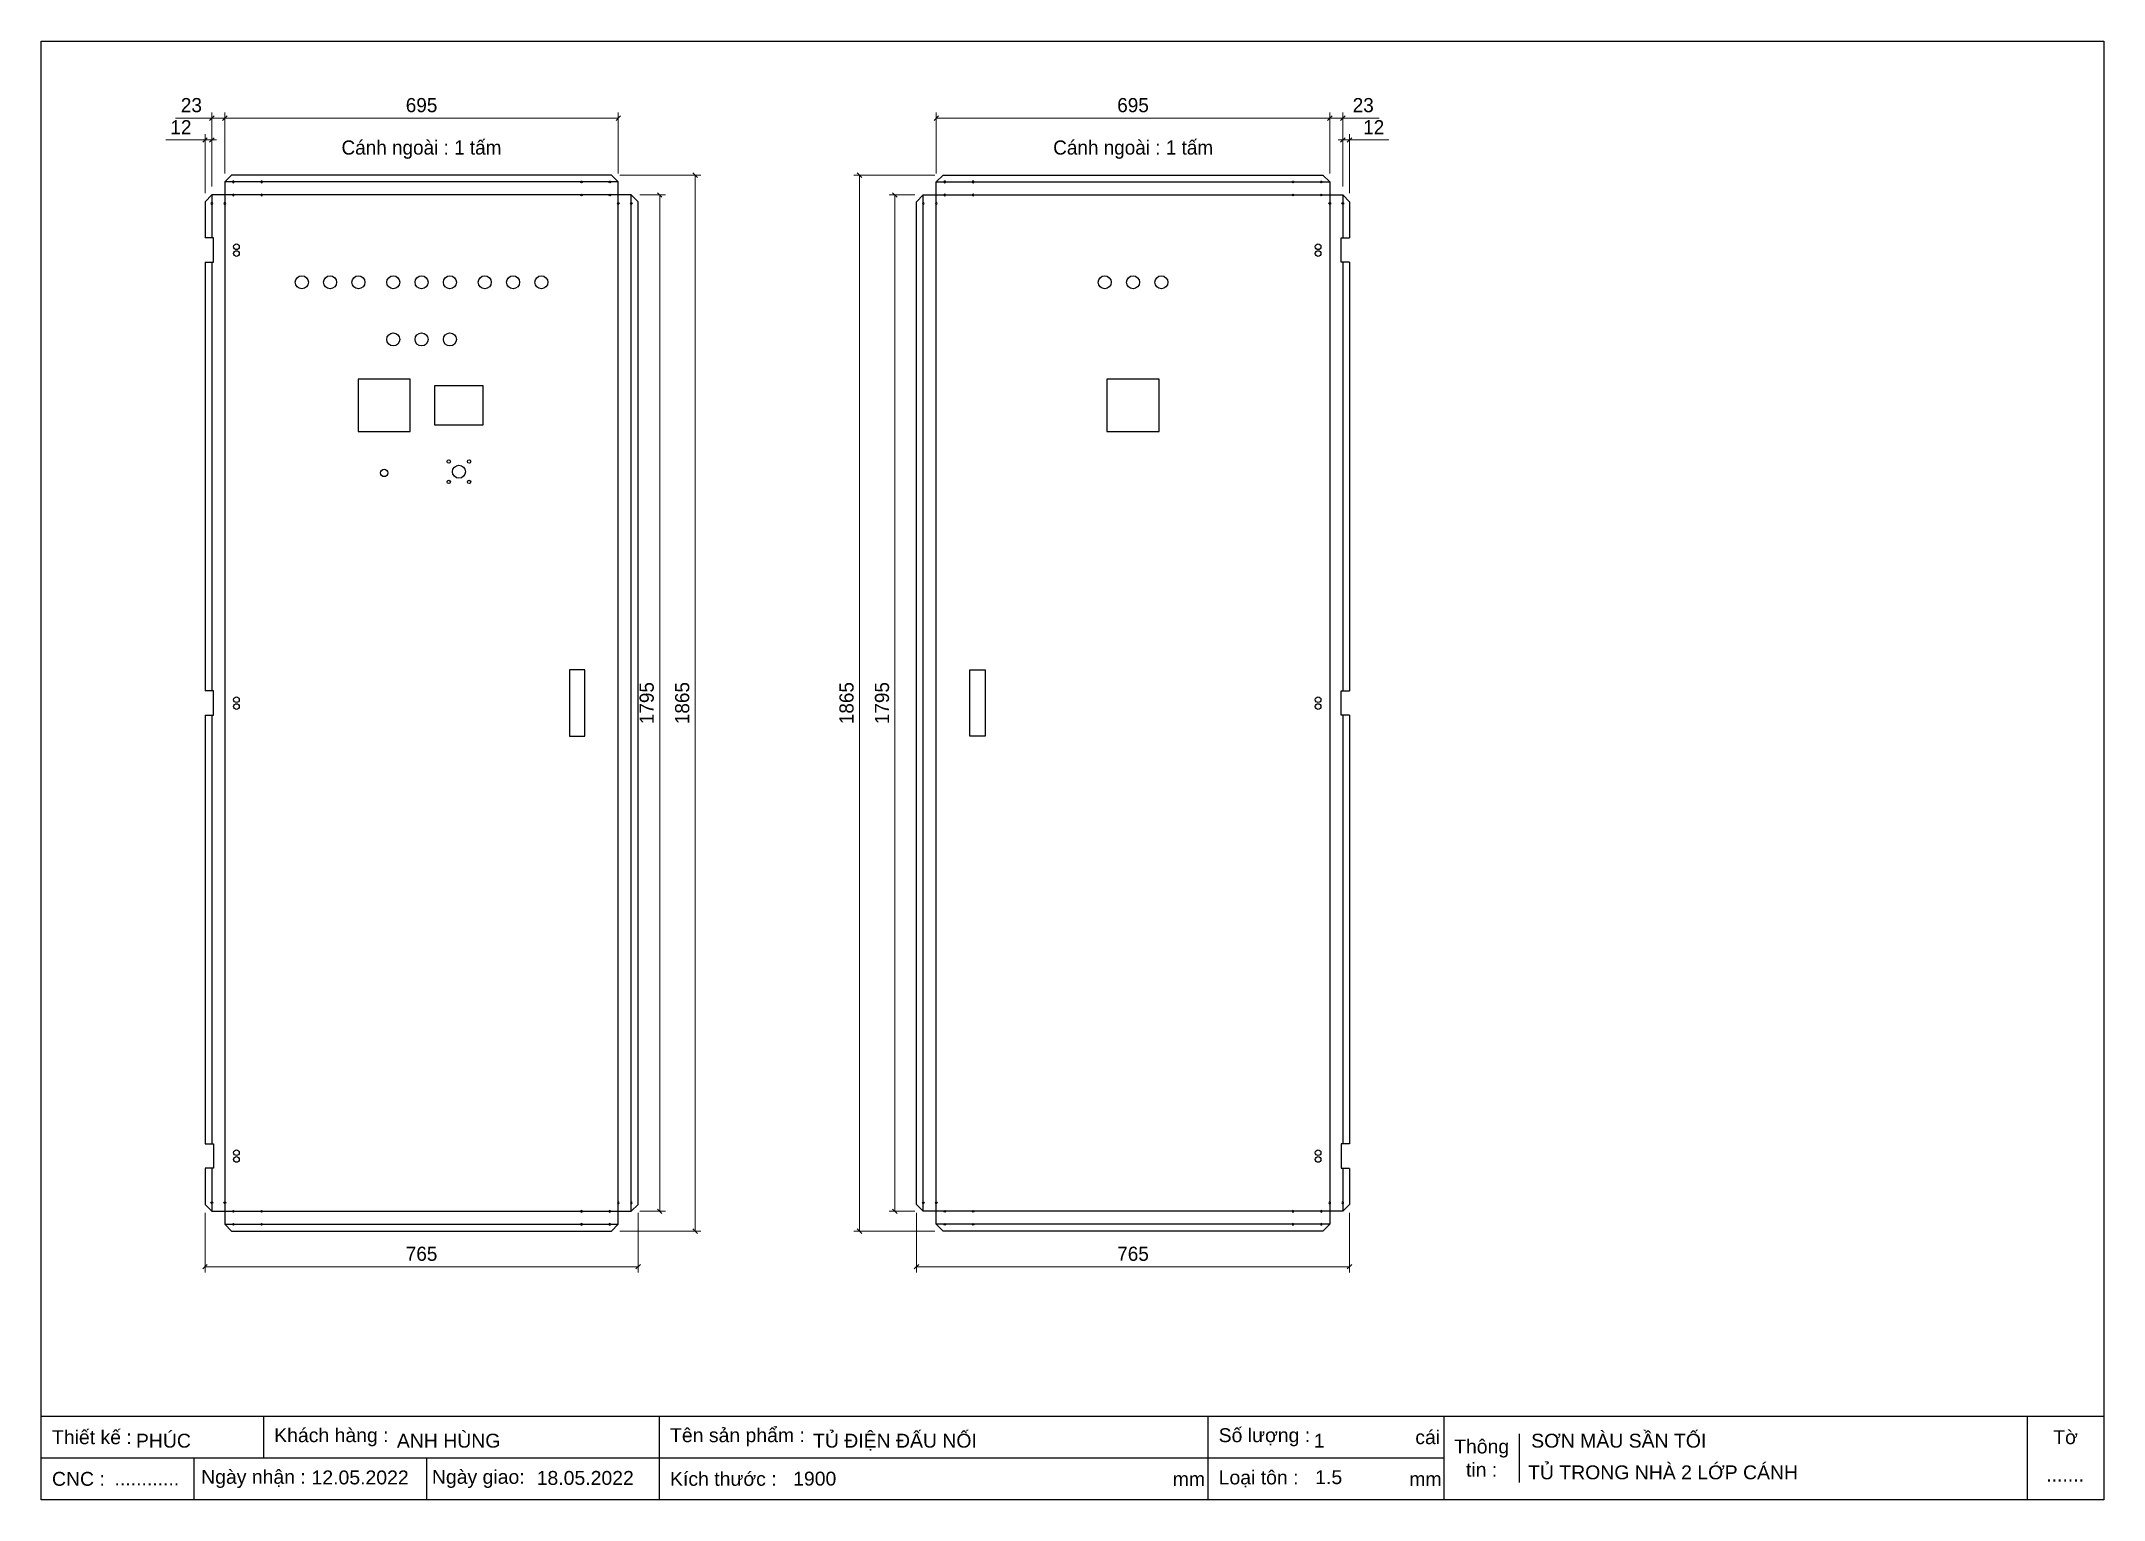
# Model space of a CAD drawing. Header units: millimetres. Extents: x 0 to 3643, y 0 to 2576.
import ezdxf

# ---------------------------------------------------------------- set-up
doc = ezdxf.new("R2010")
doc.units = ezdxf.units.MM
doc.layers.add('CNC', color=7, linetype='Continuous')
doc.layers.add('DIM', color=253, linetype='Continuous')
doc.styles.add('Arial', font='arial.ttf')
doc.dimstyles.new('Dim-25', dxfattribs={"dimtxt": 25, "dimasz": 8, "dimexe": 10, "dimexo": 15, "dimgap": 10, "dimtad": 1, "dimdec": 0, "dimtxsty": 'Standard', "dimblk": 'OBLIQUE', "dimcen": 10, "dimclrd": 5, "dimclre": 5, "dimclrt": 3, "dimazin": 3, "dimtfac": 1, "dimtdec": 0, "dimtmove": 0, "dimatfit": 3, "dimldrblk": 'OBLIQUE', "dimlwd": 9, "dimlwe": 9})

# ---------------------------------------------------------------- blocks, each defined once
blk = doc.blocks.new('KHUNG CHUẨN')
at = {"color": 7}
for p, q in [((19889.2, -28535.2), (16919.2, -28535.2)), ((17239.2, -28535.2), (17239.2, -28595.2)), ((17809.2, -28535.2), (17809.2, -28655.2)), ((18599.2, -28535.2), (18599.2, -28655.2)), ((18939.2, -28535.2), (18939.2, -28655.2)), ((19779.2, -28535.2), (19779.2, -28655.2)), ((19047.6, -28560.2), (19047.6, -28630.2)), ((18939.2, -28595.2), (16919.2, -28595.2)), ((17139.2, -28595.2), (17139.2, -28655.2)), ((17474.2, -28595.2), (17474.2, -28655.2))]:
    blk.add_line(p, q, dxfattribs=at)
blk.add_lwpolyline([(16919.2, -26555.2), (19889.2, -26555.2), (19889.2, -28655.2), (16919.2, -28655.2)], close=True, dxfattribs=at)
at = {"color": 2, "char_height": 20, "style": 'Arial'}
for s, insert, width, attachment_point in [('  Thiết kế :', (16919.2, -28565.2), 917.634, 4), ('  Khách hàng :', (17239.2, -28565.2), 917.634, 4), ('  Tên sản phẩm :', (17809.2, -28565.2), 917.634, 4), ('  Số lượng :', (18599.2, -28565.2), 917.634, 4), ('cái', (18897.9, -28565.2), 63.517, 4), ('Thông\\Ptin :', (18993.4, -28595.2), 108.311, 5), ('Tờ', (19834.2, -28565.2), 110, 5), ('  CNC :', (16919.2, -28625.2), 917.634, 4), ('  Ngày nhận :', (17134, -28625.2), 556.651, 4), ('  Ngày giao:', (17466.3, -28625.2), 556.651, 4), ('  Kích thước :', (17809.2, -28625.2), 917.634, 4), ('mm', (18548.6, -28625.2), 73.831, 4), ('  Loại tôn :', (18599.2, -28625.2), 917.634, 4), ('mm', (18889.2, -28625.2), 917.634, 4)]:
    blk.add_mtext(s, dxfattribs=dict(at, insert=insert, width=width, attachment_point=attachment_point))
at = {"color": 3, "style": 'Arial'}
for tag, p in [('#01', (17055.6, -28580.1)), ('#02', (17431.4, -28580.1)), ('#03', (18030.6, -28580.1)), ('#08', (18751.7, -28580.1)), ('#10', (19064.8, -28580.1)), ('#04', (17024.8, -28634.6)), ('#05', (17308.5, -28633)), ('#06', (17632.7, -28633.7)), ('#07', (18002, -28634.7)), ('#09', (18753.8, -28632.6)), ('#11', (19060.3, -28625.7)), ('#12', (19806.5, -28628.9))]:
    blk.add_attdef(tag, p, '', height=20, dxfattribs=at)
blk = doc.blocks.new('f3daunguoc')
at = {"layer": 'CNC', "color": 2, "lineweight": -3}
blk.add_circle((0, 0), 1.5, dxfattribs=at)
blk = doc.blocks.new('*D1')
at = {"color": 0, "linetype": 'ByBlock', "lineweight": -2}
for p, q in [((2295, 2397.6), (2303, 2405.6)), ((2315, 2405.6), (2307, 2397.6))]:
    blk.add_line(p, q, dxfattribs=at)
at = {"layer": 'Defpoints', "color": 0, "transparency": 16777216}
for p in [(2311, 2401.6), (2299, 2304.5), (2311, 2292.5)]:
    blk.add_point(p, dxfattribs=at)
at = {"layer": 'DIM', "color": 5, "lineweight": 9, "transparency": 16777216}
for p, q in [((2299, 2319.5), (2299, 2411.6)), ((2311, 2307.5), (2311, 2411.6)), ((2299, 2401.6), (2291, 2401.6)), ((2299, 2401.6), (2311, 2401.6)), ((2311, 2401.6), (2380.2, 2401.6))]:
    blk.add_line(p, q, dxfattribs=at)
at = {"layer": 'DIM', "color": 3, "transparency": 16777216, "insert": (2353.6, 2424.1), "char_height": 25, "attachment_point": 5}
blk.add_mtext('12', dxfattribs=at)
blk = doc.blocks.new('_Oblique')
at = {"color": 0, "linetype": 'ByBlock', "lineweight": -2}
blk.add_line((-0.5, -0.5), (0.5, 0.5), dxfattribs=at)
blk = doc.blocks.new('*D2')
at = {"color": 0, "linetype": 'ByBlock', "lineweight": -2}
for p, q in [((2280, 2444.2), (2272, 2436.2)), ((2295, 2436.2), (2303, 2444.2))]:
    blk.add_line(p, q, dxfattribs=at)
at = {"layer": 'Defpoints', "color": 0, "transparency": 16777216}
for p in [(2299, 2440.2), (2276, 2327.5), (2299, 2304.5)]:
    blk.add_point(p, dxfattribs=at)
at = {"layer": 'DIM', "color": 5, "lineweight": 9, "transparency": 16777216}
for p, q in [((2276, 2342.5), (2276, 2450.2)), ((2299, 2319.5), (2299, 2450.2)), ((2276, 2440.2), (2299, 2440.2)), ((2299, 2440.2), (2363.2, 2440.2))]:
    blk.add_line(p, q, dxfattribs=at)
at = {"layer": 'DIM', "color": 3, "transparency": 16777216, "insert": (2335.1, 2463), "char_height": 25, "attachment_point": 5}
blk.add_mtext('23', dxfattribs=at)
blk = doc.blocks.new('*D3')
at = {"color": 0, "linetype": 'ByBlock', "lineweight": -2}
for p, q in [((1585, 2444.2), (1577, 2436.2)), ((2272, 2436.2), (2280, 2444.2))]:
    blk.add_line(p, q, dxfattribs=at)
at = {"layer": 'Defpoints', "color": 0, "transparency": 16777216}
for p in [(1581, 2440.2), (1581, 2327.5), (2276, 2327.5)]:
    blk.add_point(p, dxfattribs=at)
at = {"layer": 'DIM', "color": 5, "lineweight": 9, "transparency": 16777216}
for p, q in [((1581, 2342.5), (1581, 2450.2)), ((2276, 2342.5), (2276, 2450.2)), ((2276, 2440.2), (1581, 2440.2))]:
    blk.add_line(p, q, dxfattribs=at)
at = {"layer": 'DIM', "color": 3, "transparency": 16777216, "insert": (1928.5, 2463), "char_height": 25, "attachment_point": 5}
blk.add_mtext('695', dxfattribs=at)
blk = doc.blocks.new('*D4')
at = {"color": 0, "linetype": 'ByBlock', "lineweight": -2}
for p, q in [((1449.3, 2335.5), (1441.3, 2343.5)), ((1441.3, 478.5), (1449.3, 470.5))]:
    blk.add_line(p, q, dxfattribs=at)
at = {"layer": 'Defpoints', "color": 0, "transparency": 16777216}
for p in [(1593.2, 2339.5), (1445.3, 474.5), (1593.2, 474.5)]:
    blk.add_point(p, dxfattribs=at)
at = {"layer": 'DIM', "color": 5, "lineweight": 9, "transparency": 16777216}
for p, q in [((1578.2, 2339.5), (1435.3, 2339.5)), ((1445.3, 2339.5), (1445.3, 474.5)), ((1578.2, 474.5), (1435.3, 474.5))]:
    blk.add_line(p, q, dxfattribs=at)
at = {"layer": 'DIM', "color": 3, "transparency": 16777216, "insert": (1422.5, 1407), "char_height": 25, "attachment_point": 5, "rotation": 90}
blk.add_mtext('1865', dxfattribs=at)
blk = doc.blocks.new('*D5')
at = {"color": 0, "linetype": 'ByBlock', "lineweight": -2}
for p, q in [((1511.9, 2300.5), (1503.9, 2308.5)), ((1503.9, 513.5), (1511.9, 505.5))]:
    blk.add_line(p, q, dxfattribs=at)
at = {"layer": 'Defpoints', "color": 0, "transparency": 16777216}
for p in [(1507.9, 2304.5), (1558, 2304.5), (1558, 509.5)]:
    blk.add_point(p, dxfattribs=at)
at = {"layer": 'DIM', "color": 5, "lineweight": 9, "transparency": 16777216}
for p, q in [((1543, 2304.5), (1497.9, 2304.5)), ((1507.9, 509.5), (1507.9, 2304.5)), ((1543, 509.5), (1497.9, 509.5))]:
    blk.add_line(p, q, dxfattribs=at)
at = {"layer": 'DIM', "color": 3, "transparency": 16777216, "insert": (1485.2, 1407), "char_height": 25, "attachment_point": 5, "rotation": 90}
blk.add_mtext('1795', dxfattribs=at)
blk = doc.blocks.new('*D6')
at = {"color": 0, "linetype": 'ByBlock', "lineweight": -2}
for p, q in [((1550, 415.6), (1542, 407.6)), ((2307, 407.6), (2315, 415.6))]:
    blk.add_line(p, q, dxfattribs=at)
at = {"layer": 'Defpoints', "color": 0, "transparency": 16777216}
for p in [(1546, 521.5), (2311, 521.5), (2311, 411.6)]:
    blk.add_point(p, dxfattribs=at)
at = {"layer": 'DIM', "color": 5, "lineweight": 9, "transparency": 16777216}
for p, q in [((1546, 506.5), (1546, 401.6)), ((2311, 506.5), (2311, 401.6)), ((1546, 411.6), (2311, 411.6))]:
    blk.add_line(p, q, dxfattribs=at)
at = {"layer": 'DIM', "color": 3, "transparency": 16777216, "insert": (1928.5, 434.3), "char_height": 25, "attachment_point": 5}
blk.add_mtext('765', dxfattribs=at)
blk = doc.blocks.new('*D7')
at = {"color": 0, "linetype": 'ByBlock', "lineweight": -2}
for p, q in [((285.3, 2397.6), (293.3, 2405.6)), ((305.3, 2405.6), (297.3, 2397.6))]:
    blk.add_line(p, q, dxfattribs=at)
at = {"layer": 'Defpoints', "color": 0, "transparency": 16777216}
for p in [(289.3, 2401.6), (301.3, 2304.5), (289.3, 2292.5)]:
    blk.add_point(p, dxfattribs=at)
at = {"layer": 'DIM', "color": 5, "lineweight": 9, "transparency": 16777216}
for p, q in [((289.3, 2307.5), (289.3, 2411.6)), ((301.3, 2319.5), (301.3, 2411.6)), ((289.3, 2401.6), (220.1, 2401.6)), ((301.3, 2401.6), (289.3, 2401.6)), ((301.3, 2401.6), (309.3, 2401.6))]:
    blk.add_line(p, q, dxfattribs=at)
at = {"layer": 'DIM', "color": 3, "transparency": 16777216, "insert": (246.7, 2424.1), "char_height": 25, "attachment_point": 5}
blk.add_mtext('12', dxfattribs=at)
blk = doc.blocks.new('*D8')
at = {"color": 0, "linetype": 'ByBlock', "lineweight": -2}
for p, q in [((305.3, 2444.2), (297.3, 2436.2)), ((320.3, 2436.2), (328.3, 2444.2))]:
    blk.add_line(p, q, dxfattribs=at)
at = {"layer": 'Defpoints', "color": 0, "transparency": 16777216}
for p in [(301.3, 2440.2), (301.3, 2304.5), (324.3, 2327.5)]:
    blk.add_point(p, dxfattribs=at)
at = {"layer": 'DIM', "color": 5, "lineweight": 9, "transparency": 16777216}
for p, q in [((301.3, 2319.5), (301.3, 2450.2)), ((324.3, 2342.5), (324.3, 2450.2)), ((301.3, 2440.2), (237.1, 2440.2)), ((324.3, 2440.2), (301.3, 2440.2))]:
    blk.add_line(p, q, dxfattribs=at)
at = {"layer": 'DIM', "color": 3, "transparency": 16777216, "insert": (265.2, 2463), "char_height": 25, "attachment_point": 5}
blk.add_mtext('23', dxfattribs=at)
blk = doc.blocks.new('*D9')
at = {"color": 0, "linetype": 'ByBlock', "lineweight": -2}
for p, q in [((328.3, 2444.2), (320.3, 2436.2)), ((1015.3, 2436.2), (1023.3, 2444.2))]:
    blk.add_line(p, q, dxfattribs=at)
at = {"layer": 'Defpoints', "color": 0, "transparency": 16777216}
for p in [(1019.3, 2440.2), (324.3, 2327.5), (1019.3, 2327.5)]:
    blk.add_point(p, dxfattribs=at)
at = {"layer": 'DIM', "color": 5, "lineweight": 9, "transparency": 16777216}
for p, q in [((324.3, 2342.5), (324.3, 2450.2)), ((1019.3, 2342.5), (1019.3, 2450.2)), ((324.3, 2440.2), (1019.3, 2440.2))]:
    blk.add_line(p, q, dxfattribs=at)
at = {"layer": 'DIM', "color": 3, "transparency": 16777216, "insert": (671.8, 2463), "char_height": 25, "attachment_point": 5}
blk.add_mtext('695', dxfattribs=at)
blk = doc.blocks.new('*D10')
at = {"color": 0, "linetype": 'ByBlock', "lineweight": -2}
for p, q in [((1159, 2335.5), (1151, 2343.5)), ((1151, 478.5), (1159, 470.5))]:
    blk.add_line(p, q, dxfattribs=at)
at = {"layer": 'Defpoints', "color": 0, "transparency": 16777216}
for p in [(1007.2, 2339.5), (1007.2, 474.5), (1155, 474.5)]:
    blk.add_point(p, dxfattribs=at)
at = {"layer": 'DIM', "color": 5, "lineweight": 9, "transparency": 16777216}
for p, q in [((1022.2, 2339.5), (1165, 2339.5)), ((1155, 2339.5), (1155, 474.5)), ((1022.2, 474.5), (1165, 474.5))]:
    blk.add_line(p, q, dxfattribs=at)
at = {"layer": 'DIM', "color": 3, "transparency": 16777216, "insert": (1132.3, 1407), "char_height": 25, "attachment_point": 5, "rotation": 90}
blk.add_mtext('1865', dxfattribs=at)
blk = doc.blocks.new('*D11')
at = {"color": 0, "linetype": 'ByBlock', "lineweight": -2}
for p, q in [((1096.4, 2300.5), (1088.4, 2308.5)), ((1088.4, 513.5), (1096.4, 505.5))]:
    blk.add_line(p, q, dxfattribs=at)
at = {"layer": 'Defpoints', "color": 0, "transparency": 16777216}
for p in [(1042.3, 2304.5), (1092.4, 2304.5), (1042.3, 509.5)]:
    blk.add_point(p, dxfattribs=at)
at = {"layer": 'DIM', "color": 5, "lineweight": 9, "transparency": 16777216}
for p, q in [((1057.3, 2304.5), (1102.4, 2304.5)), ((1092.4, 509.5), (1092.4, 2304.5)), ((1057.3, 509.5), (1102.4, 509.5))]:
    blk.add_line(p, q, dxfattribs=at)
at = {"layer": 'DIM', "color": 3, "transparency": 16777216, "insert": (1069.6, 1407), "char_height": 25, "attachment_point": 5, "rotation": 90}
blk.add_mtext('1795', dxfattribs=at)
blk = doc.blocks.new('*D12')
at = {"color": 0, "linetype": 'ByBlock', "lineweight": -2}
for p, q in [((293.3, 415.6), (285.3, 407.6)), ((1050.3, 407.6), (1058.3, 415.6))]:
    blk.add_line(p, q, dxfattribs=at)
at = {"layer": 'Defpoints', "color": 0, "transparency": 16777216}
for p in [(289.3, 521.5), (1054.3, 521.5), (289.3, 411.6)]:
    blk.add_point(p, dxfattribs=at)
at = {"layer": 'DIM', "color": 5, "lineweight": 9, "transparency": 16777216}
for p, q in [((289.3, 506.5), (289.3, 401.6)), ((1054.3, 506.5), (1054.3, 401.6)), ((1054.3, 411.6), (289.3, 411.6))]:
    blk.add_line(p, q, dxfattribs=at)
at = {"layer": 'DIM', "color": 3, "transparency": 16777216, "insert": (671.8, 434.3), "char_height": 25, "attachment_point": 5}
blk.add_mtext('765', dxfattribs=at)

msp = doc.modelspace()

# ---------------------------------------------------------------- linework, layer by layer
at = {"color": 7}
for points in [[(289.3, 585), (289.3, 521.5), (301.3, 509.5), (324.3, 509.5), (324.3, 486.5), (336.3, 474.5), (1007.3, 474.5), (1019.3, 486.5), (1019.3, 509.5), (1042.3, 509.5), (1054.3, 521.5), (1054.3, 2292.5), (1042.3, 2304.5), (1019.3, 2304.5), (1019.3, 2327.5), (1007.3, 2339.5), (336.3, 2339.5), (324.3, 2327.5), (324.3, 2304.5), (301.3, 2304.5), (289.3, 2292.5), (289.3, 2228.5)], [(2311, 585), (2311, 521.5), (2299, 509.5), (2276, 509.5), (2276, 486.5), (2264, 474.5), (1593, 474.5), (1581, 486.5), (1581, 509.5), (1558, 509.5), (1546, 521.5), (1546, 2292.5), (1558, 2304.5), (1581, 2304.5), (1581, 2327.5), (1593, 2339.5), (2264, 2339.5), (2276, 2327.5), (2276, 2304.5), (2299, 2304.5), (2311, 2292.5), (2311, 2228.5)], [(301.3, 2304.5), (301.3, 2228.5)], [(1019.3, 2327.5), (324.3, 2327.5)], [(1042.3, 509.5), (1042.3, 2304.5)], [(1558, 509.5), (1558, 2304.5)], [(1581, 2327.5), (2276, 2327.5)], [(2299, 2304.5), (2299, 2228.5)], [(289.3, 2185.5), (289.3, 1428.5)], [(301.3, 2185.5), (301.3, 1428.5)], [(2299, 2185.5), (2299, 1428.5)], [(2311, 2185.5), (2311, 1428.5)], [(289.3, 1385.5), (289.3, 628.5)], [(301.3, 1385.5), (301.3, 628.5)], [(2299, 1385.5), (2299, 628.5)], [(2311, 1385.5), (2311, 628.5)], [(301.3, 585.5), (301.3, 509.5)], [(2299, 585.5), (2299, 509.5)], [(324.3, 486.5), (1019.3, 486.5)], [(2276, 486.5), (1581, 486.5)]]:
    msp.add_lwpolyline(points, dxfattribs=at)
for points in [[(1019.3, 2304.5), (324.3, 2304.5), (324.3, 509.5), (1019.3, 509.5)], [(1581, 2304.5), (2276, 2304.5), (2276, 509.5), (1581, 509.5)]]:
    msp.add_lwpolyline(points, close=True, dxfattribs=at)
at = {"color": 2}
for points in [[(289.3, 2185.5), (304.3, 2185.5), (304.3, 2228.5), (289.3, 2228.5)], [(2311, 2185.5), (2296, 2185.5), (2296, 2228.5), (2311, 2228.5)], [(289.3, 1385.5), (304.3, 1385.5), (304.3, 1428.5), (289.3, 1428.5)], [(2311, 1385.5), (2296, 1385.5), (2296, 1428.5), (2311, 1428.5)], [(289.3, 628.5), (304.3, 628.5), (304.3, 585.5), (289.3, 585.5)], [(2311, 628.5), (2296, 628.5), (2296, 585.5), (2311, 585.5)]]:
    msp.add_lwpolyline(points, dxfattribs=at)
at = {"color": 2, "ltscale": 3}
for points in [[(559.8, 1886.9), (651.8, 1886.9), (651.8, 1978.9), (559.8, 1978.9)], [(695.2, 1967.8), (780.2, 1967.8), (780.2, 1897.8), (695.2, 1897.8)]]:
    msp.add_lwpolyline(points, close=True, dxfattribs=at)
at = {"color": 2}
for points in [[(1882.5, 1886.9), (1974.5, 1886.9), (1974.5, 1978.9), (1882.5, 1978.9)], [(960.2, 1465.5), (933.2, 1465.5), (933.2, 1348.5), (960.2, 1348.5)], [(1640.1, 1465.5), (1667.1, 1465.5), (1667.1, 1348.5), (1640.1, 1348.5)]]:
    msp.add_lwpolyline(points, close=True, dxfattribs=at)
for centre in [(344.8, 2213), (344.8, 2201), (2255.5, 2213), (2255.5, 2201), (344.8, 1413), (344.8, 1401), (2255.5, 1413), (2255.5, 1401), (344.8, 613), (344.8, 601), (2255.5, 613), (2255.5, 601)]:
    msp.add_circle(centre, 5, dxfattribs=at)
at = {"color": 2, "ltscale": 3}
for centre, radius in [((460.3, 2150.2), 11.5), ((510.2, 2150.2), 11.5), ((560.2, 2150.2), 11.5), ((621.8, 2150.2), 11.5), ((671.8, 2150.2), 11.5), ((721.8, 2150.2), 11.5), ((783.4, 2150.2), 11.5), ((833.4, 2150.2), 11.5), ((883.4, 2150.2), 11.5), ((1878.5, 2150.2), 11.5), ((1928.5, 2150.2), 11.5), ((1978.5, 2150.2), 11.5), ((621.8, 2049.3), 11.5), ((671.8, 2049.3), 11.5), ((721.8, 2049.3), 11.5), ((719.8, 1833.7), 3), ((737.8, 1815.7), 11.5), ((755.8, 1833.7), 3), ((605.8, 1813.5), 6.5), ((719.8, 1797.7), 3), ((755.8, 1797.7), 3)]:
    msp.add_circle(centre, radius, dxfattribs=at)

# ---------------------------------------------------------------- block references
at = {"color": 3, "xscale": 1.22664960000111, "yscale": 1.22664960000111, "zscale": 1.22664960000111}
msp.add_blockref('KHUNG CHUẨN', (-20754, 35149.8), dxfattribs=at).add_auto_attribs({'#03': 'TỦ ĐIỆN ĐẤU NỐI', '#07': '1900', '#08': '1', '#09': '1.5', '#10': 'SƠN MÀU SẦN TỐI', '#11': 'TỦ TRONG NHÀ 2 LỚP CÁNH', '#02': 'ANH HÙNG', '#05': '12.05.2022', '#06': '18.05.2022', '#01': 'PHÚC', '#04': '............', '#12': '.......'})
at = {"lineweight": -3, "xscale": -1, "rotation": 180}
for p in [(339.3, 2327.5), (339.3, 2304.5), (389.3, 2327.5), (389.3, 2304.5), (1596, 2327.5), (1596, 2304.5), (1646, 2327.5), (1646, 2304.5), (301.3, 2289.5), (324.3, 2289.5), (1558, 2289.5), (1581, 2289.5)]:
    msp.add_blockref('f3daunguoc', p, dxfattribs=at)
at = {"lineweight": -3, "rotation": 180}
for p in [(954.3, 2327.5), (954.3, 2304.5), (1004.3, 2327.5), (1004.3, 2304.5), (2211, 2327.5), (2211, 2304.5), (2261, 2327.5), (2261, 2304.5), (1019.3, 2289.5), (1042.3, 2289.5), (2276, 2289.5), (2299, 2289.5)]:
    msp.add_blockref('f3daunguoc', p, dxfattribs=at)
at = {"lineweight": -3}
for p in [(301.3, 524.5), (324.3, 524.5), (339.3, 509.5), (389.3, 509.5), (1558, 524.5), (1581, 524.5), (1596, 509.5), (1646, 509.5), (339.3, 486.5), (389.3, 486.5), (1596, 486.5), (1646, 486.5)]:
    msp.add_blockref('f3daunguoc', p, dxfattribs=at)
at = {"lineweight": -3, "xscale": -1}
for p in [(954.3, 509.5), (1004.3, 509.5), (1019.3, 524.5), (1042.3, 524.5), (2211, 509.5), (2261, 509.5), (2276, 524.5), (2299, 524.5), (954.3, 486.5), (1004.3, 486.5), (2211, 486.5), (2261, 486.5)]:
    msp.add_blockref('f3daunguoc', p, dxfattribs=at)

# ---------------------------------------------------------------- texts
at = {"color": 2, "char_height": 25, "width": 1170, "attachment_point": 5}
for insert in [(671.6, 2384.5), (1928.7, 2384.5)]:
    msp.add_mtext('Cánh ngoài : 1 tấm', dxfattribs=dict(at, insert=insert))

# ---------------------------------------------------------------- dimensions: what is measured, and where the dimension line sits
at = {"layer": 'DIM', "color": 2}
for base, p1, p2, angle, picture, middle in [((301.3, 2440.2), (324.3, 2327.5), (301.3, 2304.5), 180, '*D8', (265.2, 2463)), ((1019.3, 2440.2), (324.3, 2327.5), (1019.3, 2327.5), 180, '*D9', (671.8, 2463)), ((289.3, 2401.6), (301.3, 2304.5), (289.3, 2292.5), 180, '*D7', (246.7, 2424.1)), ((1155, 474.5), (1007.2, 2339.5), (1007.2, 474.5), 90, '*D10', (1132.3, 1407)), ((1445.3, 474.5), (1593.2, 2339.5), (1593.2, 474.5), 90, '*D4', (1422.5, 1407)), ((1092.4, 2304.5), (1042.3, 509.5), (1042.3, 2304.5), 90, '*D11', (1069.6, 1407)), ((1507.9, 2304.5), (1558, 509.5), (1558, 2304.5), 90, '*D5', (1485.2, 1407)), ((289.3, 411.6), (1054.3, 521.5), (289.3, 521.5), 180, '*D12', (671.8, 434.3))]:
    dim = msp.add_linear_dim(base=base, p1=p1, p2=p2, angle=angle, dimstyle='Dim-25', dxfattribs=at)
    dim.commit()
    dim.dimension.update_dxf_attribs({"geometry": picture, "text_midpoint": middle})
for base, p1, p2, picture, middle in [((1581, 2440.2), (2276, 2327.5), (1581, 2327.5), '*D3', (1928.5, 2463)), ((2299, 2440.2), (2276, 2327.5), (2299, 2304.5), '*D2', (2335.1, 2463)), ((2311, 2401.6), (2299, 2304.5), (2311, 2292.5), '*D1', (2353.6, 2424.1)), ((2311, 411.6), (1546, 521.5), (2311, 521.5), '*D6', (1928.5, 434.3))]:
    dim = msp.add_linear_dim(base=base, p1=p1, p2=p2, dimstyle='Dim-25', dxfattribs=at)
    dim.commit()
    dim.dimension.update_dxf_attribs({"geometry": picture, "text_midpoint": middle})

doc.saveas('drawing.dxf')
